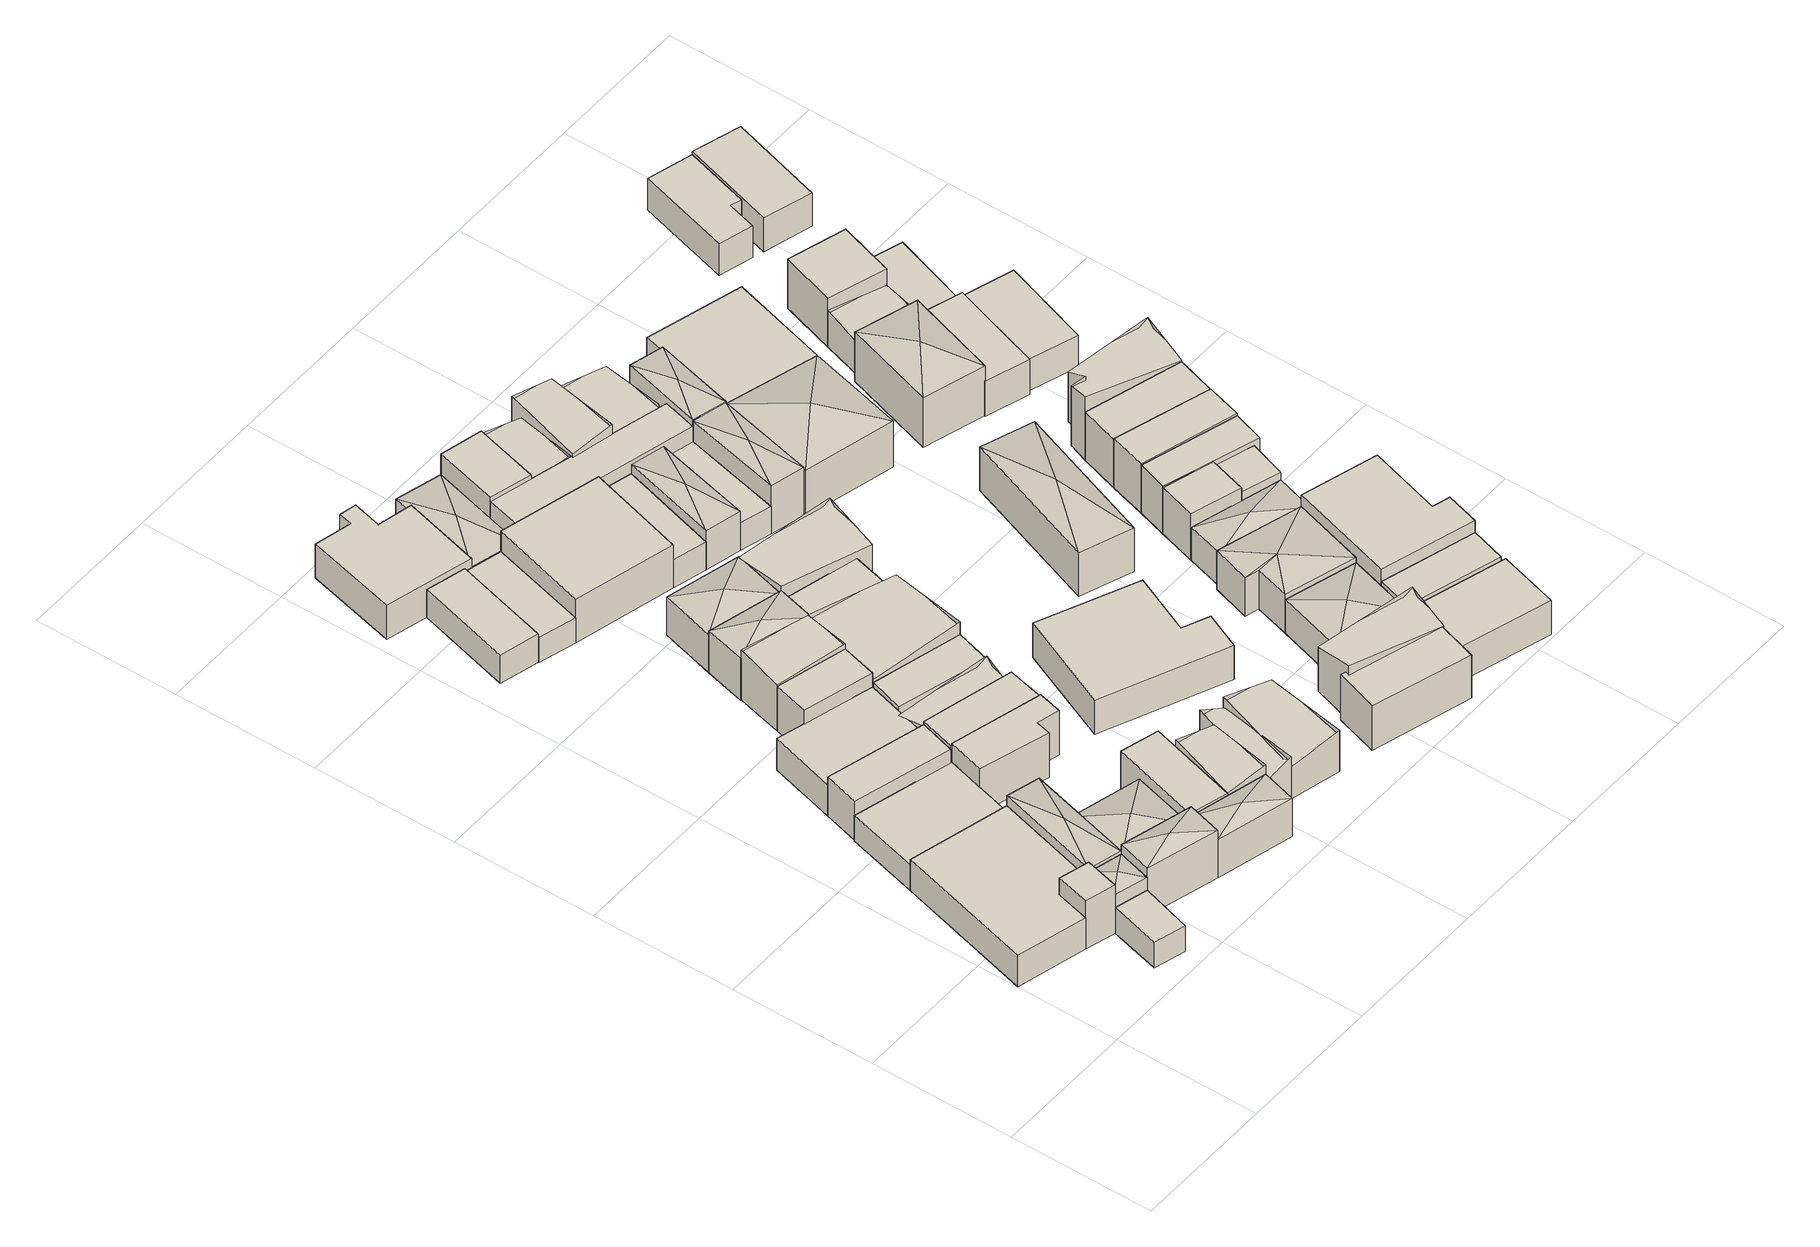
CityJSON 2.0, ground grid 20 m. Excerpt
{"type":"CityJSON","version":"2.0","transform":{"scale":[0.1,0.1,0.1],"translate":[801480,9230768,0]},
"CityObjects":{
"building1":{"type":"Building","attributes":{"Building Type":"Residential","Roof Shape":"flat","Roof Material":"Concrete Aluminum Tile","Roof Material Code":2,"Roof Direction":"northwest","Building Height":4.99,"Roof Slope":10,"Footprint Area":261.52,"Solar PV Capacity Low":32.74,"Solar PV Capacity High":43.01,"Solar Annual Energy Low":47216,"Solar Annual Energy High":62227,"Suitable PV Area":195.49},"geometry":[{"type":"MultiSurface","lod":"2.2","boundaries":[[[0,1,2,3,4,5]],[[5,4,6,7]],[[4,3,8,6]],[[3,2,9,8]],[[2,1,10,9]],[[1,0,11,10]],[[0,5,7,11]],[[7,6,8,9,10,11]]]}]},
"building2":{"type":"Building","attributes":{"Building Type":"Residential","Roof Shape":"flat","Roof Material":"Concrete Aluminum Tile","Roof Material Code":2,"Roof Direction":"northwest","Building Height":7.71,"Roof Slope":9.9,"Footprint Area":20.47,"Solar PV Capacity Low":2.56,"Solar PV Capacity High":3.37,"Solar Annual Energy Low":3696,"Solar Annual Energy High":4870,"Suitable PV Area":15.3},"geometry":[{"type":"MultiSurface","lod":"2.2","boundaries":[[[5,4,12,0]],[[0,12,13,14]],[[12,4,15,13]],[[4,5,16,15]],[[5,0,14,16]],[[14,13,15,16]]]}]},
"building3":{"type":"Building","attributes":{"Building Type":"Residential","Roof Shape":"flat","Roof Material":"Concrete Aluminum Tile","Roof Material Code":2,"Roof Direction":"northwest","Building Height":4.09,"Roof Slope":5.6,"Footprint Area":33.35,"Solar PV Capacity Low":4.18,"Solar PV Capacity High":5.48,"Solar Annual Energy Low":6021,"Solar Annual Energy High":7936,"Suitable PV Area":24.93},"geometry":[{"type":"MultiSurface","lod":"2.2","boundaries":[[[17,18,19,12]],[[12,19,20,21]],[[19,18,22,20]],[[18,17,23,22]],[[17,12,21,23]],[[21,20,22,23]]]}]},
"building4":{"type":"Building","attributes":{"Building Type":"Residential","Roof Shape":"hip","Roof Material":"Concrete Aluminum Tile","Roof Material Code":2,"Roof Direction":"northwest","Building Height":6.09,"Roof Slope":22.1,"Footprint Area":23.04,"Solar PV Capacity Low":2.88,"Solar PV Capacity High":3.79,"Solar Annual Energy Low":4159,"Solar Annual Energy High":5481,"Suitable PV Area":17.22},"geometry":[{"type":"MultiSurface","lod":"2.2","boundaries":[[[0,24,19,25]],[[25,19,26,27]],[[19,24,28,26]],[[24,0,29,28]],[[0,25,27,29]],[[27,26,30]],[[26,28,30]],[[28,29,30]],[[29,27,30]]]}]},
"building5":{"type":"Building","attributes":{"Building Type":"Residential","Roof Shape":"flat","Roof Material":"Concrete Aluminum Tile","Roof Material Code":2,"Roof Direction":"northwest","Building Height":4.06,"Roof Slope":10.9,"Footprint Area":145.17,"Solar PV Capacity Low":18.18,"Solar PV Capacity High":23.87,"Solar Annual Energy Low":26209,"Solar Annual Energy High":34542,"Suitable PV Area":108.51},"geometry":[{"type":"MultiSurface","lod":"2.2","boundaries":[[[31,2,1,32]],[[32,1,33,34]],[[1,2,35,33]],[[2,31,36,35]],[[31,32,34,36]],[[34,33,35,36]]]}]},
"building6":{"type":"Building","attributes":{"Building Type":"Residential","Roof Shape":"hip","Roof Material":"Concrete Aluminum Tile","Roof Material Code":2,"Roof Direction":"northwest","Building Height":6.62,"Roof Slope":29.2,"Footprint Area":71.58,"Solar PV Capacity Low":8.96,"Solar PV Capacity High":11.77,"Solar Annual Energy Low":12923,"Solar Annual Energy High":17032,"Suitable PV Area":53.51},"geometry":[{"type":"MultiSurface","lod":"2.2","boundaries":[[[1,0,25,37]],[[37,25,38,39]],[[25,0,40,38]],[[0,1,41,40]],[[1,37,39,41]],[[39,38,42]],[[38,40,42]],[[40,41,42]],[[41,39,42]]]}]},
"building7":{"type":"Building","attributes":{"Building Type":"Residential","Roof Shape":"hip","Roof Material":"Concrete Aluminum Tile","Roof Material Code":2,"Roof Direction":"northwest","Building Height":7.64,"Roof Slope":24.1,"Footprint Area":50.3,"Solar PV Capacity Low":6.3,"Solar PV Capacity High":8.27,"Solar Annual Energy Low":9081,"Solar Annual Energy High":11967,"Suitable PV Area":37.6},"geometry":[{"type":"MultiSurface","lod":"2.2","boundaries":[[[43,25,19,44]],[[44,19,45,46]],[[19,25,47,45]],[[25,43,48,47]],[[43,44,46,48]],[[46,45,49]],[[45,47,49]],[[47,48,49]],[[48,46,49]]]}]},
"building8":{"type":"Building","attributes":{"Building Type":"Residential","Roof Shape":"flat","Roof Material":"Concrete Aluminum Tile","Roof Material Code":2,"Roof Direction":"northwest","Building Height":6.3,"Roof Slope":13.3,"Footprint Area":71.53,"Solar PV Capacity Low":8.96,"Solar PV Capacity High":11.76,"Solar Annual Energy Low":12915,"Solar Annual Energy High":17021,"Suitable PV Area":53.47},"geometry":[{"type":"MultiSurface","lod":"2.2","boundaries":[[[50,51,52,53]],[[53,52,54,55]],[[52,51,56,54]],[[51,50,57,56]],[[50,53,55,57]],[[55,54,56,57]]]}]},
"building9":{"type":"Building","attributes":{"Building Type":"Residential","Roof Shape":"hip","Roof Material":"Concrete Aluminum Tile","Roof Material Code":2,"Roof Direction":"northwest","Building Height":4.81,"Roof Slope":27.4,"Footprint Area":94.6,"Solar PV Capacity Low":11.85,"Solar PV Capacity High":15.56,"Solar Annual Energy Low":17080,"Solar Annual Energy High":22510,"Suitable PV Area":70.72},"geometry":[{"type":"MultiSurface","lod":"2.2","boundaries":[[[58,59,25,60]],[[60,25,61,62]],[[25,59,63,61]],[[59,58,64,63]],[[58,60,62,64]],[[62,61,65]],[[61,63,65]],[[63,64,65]],[[64,62,65]]]}]},
"building10":{"type":"Building","attributes":{"Building Type":"Residential","Roof Shape":"shed","Roof Material":"Concrete Aluminum Tile","Roof Material Code":2,"Roof Direction":"northwest","Building Height":4.76,"Roof Slope":16.2,"Footprint Area":132.55,"Solar PV Capacity Low":16.6,"Solar PV Capacity High":21.8,"Solar Annual Energy Low":23931,"Solar Annual Energy High":31539,"Suitable PV Area":99.08},"geometry":[{"type":"MultiSurface","lod":"2.2","boundaries":[[[66,53,52,67]],[[67,52,68,69]],[[52,53,70,68]],[[53,66,71,70]],[[66,67,69,71]],[[69,68,70,71]]]}]},
"building11":{"type":"Building","attributes":{"Building Type":"Residential","Roof Shape":"hip","Roof Material":"Concrete Aluminum Tile","Roof Material Code":2,"Roof Direction":"northwest","Building Height":6.13,"Roof Slope":24.8,"Footprint Area":54.76,"Solar PV Capacity Low":6.86,"Solar PV Capacity High":9,"Solar Annual Energy Low":9886,"Solar Annual Energy High":13029,"Suitable PV Area":40.93},"geometry":[{"type":"MultiSurface","lod":"2.2","boundaries":[[[43,44,72,73]],[[73,72,74,75]],[[72,44,76,74]],[[44,43,77,76]],[[43,73,75,77]],[[75,74,78]],[[74,76,78]],[[76,77,78]],[[77,75,78]]]}]},
"building12":{"type":"Building","attributes":{"Building Type":"Residential","Roof Shape":"flat","Roof Material":"Concrete Aluminum Tile","Roof Material Code":2,"Roof Direction":"northwest","Building Height":4.46,"Roof Slope":10.4,"Footprint Area":76.81,"Solar PV Capacity Low":9.62,"Solar PV Capacity High":12.63,"Solar Annual Energy Low":13868,"Solar Annual Energy High":18277,"Suitable PV Area":57.42},"geometry":[{"type":"MultiSurface","lod":"2.2","boundaries":[[[79,80,81,82]],[[82,81,83,84]],[[81,80,85,83]],[[80,79,86,85]],[[79,82,84,86]],[[84,83,85,86]]]}]},
"building13":{"type":"Building","attributes":{"Building Type":"Residential","Roof Shape":"flat","Roof Material":"Concrete Aluminum Tile","Roof Material Code":2,"Roof Direction":"northwest","Building Height":7.05,"Roof Slope":14.7,"Footprint Area":63.81,"Solar PV Capacity Low":7.99,"Solar PV Capacity High":10.49,"Solar Annual Energy Low":11521,"Solar Annual Energy High":15183,"Suitable PV Area":47.7},"geometry":[{"type":"MultiSurface","lod":"2.2","boundaries":[[[32,87,88,89,90,91]],[[91,90,92,93]],[[90,89,94,92]],[[89,88,95,94]],[[88,87,96,95]],[[87,32,97,96]],[[32,91,93,97]],[[93,92,94,95,96,97]]]}]},
"building14":{"type":"Building","attributes":{"Building Type":"Residential","Roof Shape":"flat","Roof Material":"Concrete Aluminum Tile","Roof Material Code":2,"Roof Direction":"northwest","Building Height":7.23,"Roof Slope":6.6,"Footprint Area":50.31,"Solar PV Capacity Low":6.3,"Solar PV Capacity High":8.27,"Solar Annual Energy Low":9082,"Solar Annual Energy High":11970,"Suitable PV Area":37.6},"geometry":[{"type":"MultiSurface","lod":"2.2","boundaries":[[[98,99,67,100]],[[100,67,101,102]],[[67,99,103,101]],[[99,98,104,103]],[[98,100,102,104]],[[102,101,103,104]]]}]},
"building15":{"type":"Building","attributes":{"Building Type":"Residential","Roof Shape":"shed","Roof Material":"Concrete Aluminum Tile","Roof Material Code":2,"Roof Direction":"northwest","Building Height":6.42,"Roof Slope":11.8,"Footprint Area":69.36,"Solar PV Capacity Low":8.68,"Solar PV Capacity High":11.41,"Solar Annual Energy Low":12522,"Solar Annual Energy High":16503,"Suitable PV Area":51.85},"geometry":[{"type":"MultiSurface","lod":"2.2","boundaries":[[[105,60,106,107]],[[107,106,108,109]],[[106,60,110,108]],[[60,105,111,110]],[[105,107,109,111]],[[109,108,110,111]]]}]},
"building16":{"type":"Building","attributes":{"Building Type":"Residential","Roof Shape":"flat","Roof Material":"Concrete Aluminum Tile","Roof Material Code":2,"Roof Direction":"northwest","Building Height":6.82,"Roof Slope":5.5,"Footprint Area":67.17,"Solar PV Capacity Low":8.41,"Solar PV Capacity High":11.05,"Solar Annual Energy Low":12127,"Solar Annual Energy High":15982,"Suitable PV Area":50.21},"geometry":[{"type":"MultiSurface","lod":"2.2","boundaries":[[[52,51,91,112]],[[112,91,113,114]],[[91,51,115,113]],[[51,52,116,115]],[[52,112,114,116]],[[114,113,115,116]]]}]},
"building17":{"type":"Building","attributes":{"Building Type":"Residential","Roof Shape":"gable","Roof Material":"Concrete Aluminum Tile","Roof Material Code":2,"Roof Direction":"northwest","Building Height":7.36,"Roof Slope":28.2,"Footprint Area":65.92,"Solar PV Capacity Low":8.25,"Solar PV Capacity High":10.84,"Solar Annual Energy Low":11901,"Solar Annual Energy High":15685,"Suitable PV Area":49.27},"geometry":[{"type":"MultiSurface","lod":"2.2","boundaries":[[[117,98,100,118]],[[118,100,119,120]],[[100,98,121,119]],[[98,117,122,121]],[[117,118,120,122]],[[120,119,121,122]]]}]},
"building18":{"type":"Building","attributes":{"Building Type":"Residential","Roof Shape":"flat","Roof Material":"Concrete Aluminum Tile","Roof Material Code":2,"Roof Direction":"northwest","Building Height":4.04,"Roof Slope":10.3,"Footprint Area":73.5,"Solar PV Capacity Low":9.2,"Solar PV Capacity High":12.09,"Solar Annual Energy Low":13270,"Solar Annual Energy High":17489,"Suitable PV Area":54.94},"geometry":[{"type":"MultiSurface","lod":"2.2","boundaries":[[[123,124,125,81]],[[81,125,126,127]],[[125,124,128,126]],[[124,123,129,128]],[[123,81,127,129]],[[127,126,128,129]]]}]},
"building19":{"type":"Building","attributes":{"Building Type":"Residential","Roof Shape":"flat","Roof Material":"Concrete Aluminum Tile","Roof Material Code":2,"Roof Direction":"northwest","Building Height":5.4,"Roof Slope":5.6,"Footprint Area":158.98,"Solar PV Capacity Low":19.91,"Solar PV Capacity High":26.14,"Solar Annual Energy Low":28703,"Solar Annual Energy High":37828,"Suitable PV Area":118.84},"geometry":[{"type":"MultiSurface","lod":"2.2","boundaries":[[[130,131,132,133,134,135,136,137]],[[137,136,138,139]],[[136,135,140,138]],[[135,134,141,140]],[[134,133,142,141]],[[133,132,143,142]],[[132,131,144,143]],[[131,130,145,144]],[[130,137,139,145]],[[139,138,140,141,142,143,144,145]]]}]},
"building20":{"type":"Building","attributes":{"Building Type":"Residential","Roof Shape":"gable","Roof Material":"Concrete Aluminum Tile","Roof Material Code":2,"Roof Direction":"northwest","Building Height":6.49,"Roof Slope":26,"Footprint Area":54.27,"Solar PV Capacity Low":6.79,"Solar PV Capacity High":8.92,"Solar Annual Energy Low":9798,"Solar Annual Energy High":12913,"Suitable PV Area":40.57},"geometry":[{"type":"MultiSurface","lod":"2.2","boundaries":[[[146,147,106,73]],[[73,106,148,149]],[[106,147,150,148]],[[147,146,151,150]],[[146,73,149,151]],[[149,148,150,151]]]}]},
"building21":{"type":"Building","attributes":{"Building Type":"Residential","Roof Shape":"gable","Roof Material":"Concrete Aluminum Tile","Roof Material Code":2,"Roof Direction":"northwest","Building Height":4.06,"Roof Slope":33.5,"Footprint Area":58.99,"Solar PV Capacity Low":7.39,"Solar PV Capacity High":9.7,"Solar Annual Energy Low":10650,"Solar Annual Energy High":14036,"Suitable PV Area":44.09},"geometry":[{"type":"MultiSurface","lod":"2.2","boundaries":[[[152,52,112,153]],[[153,112,154,155]],[[112,52,156,154]],[[52,152,157,156]],[[152,153,155,157]],[[155,154,156,157]]]}]},
"building22":{"type":"Building","attributes":{"Building Type":"Residential","Roof Shape":"hip","Roof Material":"Concrete Aluminum Tile","Roof Material Code":2,"Roof Direction":"northwest","Building Height":6.65,"Roof Slope":26,"Footprint Area":60.75,"Solar PV Capacity Low":7.61,"Solar PV Capacity High":9.99,"Solar Annual Energy Low":10967,"Solar Annual Energy High":14454,"Suitable PV Area":45.41},"geometry":[{"type":"MultiSurface","lod":"2.2","boundaries":[[[158,159,160,161]],[[161,160,162,163]],[[160,159,164,162]],[[159,158,165,164]],[[158,161,163,165]],[[163,162,166]],[[162,164,166]],[[164,165,166]],[[165,163,166]]]}]},
"building23":{"type":"Building","attributes":{"Building Type":"Residential","Roof Shape":"shed","Roof Material":"Concrete Aluminum Tile","Roof Material Code":2,"Roof Direction":"northwest","Building Height":5.38,"Roof Slope":16.9,"Footprint Area":63.32,"Solar PV Capacity Low":7.93,"Solar PV Capacity High":10.41,"Solar Annual Energy Low":11431,"Solar Annual Energy High":15066,"Suitable PV Area":47.33},"geometry":[{"type":"MultiSurface","lod":"2.2","boundaries":[[[152,153,167,168]],[[168,167,169,170]],[[167,153,171,169]],[[153,152,172,171]],[[152,168,170,172]],[[170,169,171,172]]]}]},
"building24":{"type":"Building","attributes":{"Building Type":"Residential","Roof Shape":"gable","Roof Material":"Concrete Aluminum Tile","Roof Material Code":2,"Roof Direction":"northwest","Building Height":4.75,"Roof Slope":33.4,"Footprint Area":45.97,"Solar PV Capacity Low":5.76,"Solar PV Capacity High":7.56,"Solar Annual Energy Low":8299,"Solar Annual Energy High":10938,"Suitable PV Area":34.36},"geometry":[{"type":"MultiSurface","lod":"2.2","boundaries":[[[173,174,73,175]],[[175,73,176,177]],[[73,174,178,176]],[[174,173,179,178]],[[173,175,177,179]],[[177,176,178,179]]]}]},
"building25":{"type":"Building","attributes":{"Building Type":"Residential","Roof Shape":"hip","Roof Material":"Concrete Aluminum Tile","Roof Material Code":2,"Roof Direction":"northwest","Building Height":6.11,"Roof Slope":25.3,"Footprint Area":83.85,"Solar PV Capacity Low":10.5,"Solar PV Capacity High":13.79,"Solar Annual Energy Low":15138,"Solar Annual Energy High":19951,"Suitable PV Area":62.68},"geometry":[{"type":"MultiSurface","lod":"2.2","boundaries":[[[180,158,161,181]],[[181,161,182,183]],[[161,158,184,182]],[[158,180,185,184]],[[180,181,183,185]],[[183,182,186]],[[182,184,186]],[[184,185,186]],[[185,183,186]]]}]},
"building26":{"type":"Building","attributes":{"Building Type":"Residential","Roof Shape":"gable","Roof Material":"Concrete Aluminum Tile","Roof Material Code":2,"Roof Direction":"northwest","Building Height":6.1,"Roof Slope":29,"Footprint Area":149.95,"Solar PV Capacity Low":18.78,"Solar PV Capacity High":24.66,"Solar Annual Energy Low":27073,"Solar Annual Energy High":35680,"Suitable PV Area":112.09},"geometry":[{"type":"MultiSurface","lod":"2.2","boundaries":[[[118,168,167,187]],[[187,167,188,189]],[[167,168,190,188]],[[168,118,191,190]],[[118,187,189,191]],[[189,188,190,191]]]}]},
"building27":{"type":"Building","attributes":{"Building Type":"Residential","Roof Shape":"shed","Roof Material":"Concrete Aluminum Tile","Roof Material Code":2,"Roof Direction":"northwest","Building Height":6.94,"Roof Slope":12.8,"Footprint Area":198.42,"Solar PV Capacity Low":24.84,"Solar PV Capacity High":32.63,"Solar Annual Energy Low":35823,"Solar Annual Energy High":47212,"Suitable PV Area":148.32},"geometry":[{"type":"MultiSurface","lod":"2.2","boundaries":[[[124,192,193,125]],[[125,193,194,195]],[[193,192,196,194]],[[192,124,197,196]],[[124,125,195,197]],[[195,194,196,197]]]}]},
"building28":{"type":"Building","attributes":{"Building Type":"Residential","Roof Shape":"hip","Roof Material":"Concrete Aluminum Tile","Roof Material Code":2,"Roof Direction":"northwest","Building Height":4.12,"Roof Slope":22.7,"Footprint Area":91.83,"Solar PV Capacity Low":11.5,"Solar PV Capacity High":15.1,"Solar Annual Energy Low":16579,"Solar Annual Energy High":21849,"Suitable PV Area":68.64},"geometry":[{"type":"MultiSurface","lod":"2.2","boundaries":[[[198,136,199,200]],[[200,199,201,202]],[[199,136,203,201]],[[136,198,204,203]],[[198,200,202,204]],[[202,201,205]],[[201,203,205]],[[203,204,205]],[[204,202,205]]]}]},
"building29":{"type":"Building","attributes":{"Building Type":"Residential","Roof Shape":"gable","Roof Material":"Concrete Aluminum Tile","Roof Material Code":2,"Roof Direction":"northwest","Building Height":5.11,"Roof Slope":27,"Footprint Area":88.86,"Solar PV Capacity Low":11.13,"Solar PV Capacity High":14.61,"Solar Annual Energy Low":16043,"Solar Annual Energy High":21143,"Suitable PV Area":66.42},"geometry":[{"type":"MultiSurface","lod":"2.2","boundaries":[[[206,175,207,208]],[[208,207,209,210]],[[207,175,211,209]],[[175,206,212,211]],[[206,208,210,212]],[[210,209,211,212]]]}]},
"building30":{"type":"Building","attributes":{"Building Type":"Residential","Roof Shape":"flat","Roof Material":"Concrete Aluminum Tile","Roof Material Code":2,"Roof Direction":"northwest","Building Height":5.07,"Roof Slope":12.3,"Footprint Area":63.69,"Solar PV Capacity Low":7.97,"Solar PV Capacity High":10.47,"Solar Annual Energy Low":11498,"Solar Annual Energy High":15154,"Suitable PV Area":47.61},"geometry":[{"type":"MultiSurface","lod":"2.2","boundaries":[[[161,213,214,215]],[[215,214,216,217]],[[214,213,218,216]],[[213,161,219,218]],[[161,215,217,219]],[[217,216,218,219]]]}]},
"building31":{"type":"Building","attributes":{"Building Type":"Residential","Roof Shape":"flat","Roof Material":"Concrete Aluminum Tile","Roof Material Code":2,"Roof Direction":"northwest","Building Height":7.41,"Roof Slope":7.5,"Footprint Area":54.32,"Solar PV Capacity Low":6.8,"Solar PV Capacity High":8.93,"Solar Annual Energy Low":9808,"Solar Annual Energy High":12926,"Suitable PV Area":40.61},"geometry":[{"type":"MultiSurface","lod":"2.2","boundaries":[[[220,221,222,200]],[[200,222,223,224]],[[222,221,225,223]],[[221,220,226,225]],[[220,200,224,226]],[[224,223,225,226]]]}]},
"building32":{"type":"Building","attributes":{"Building Type":"Residential","Roof Shape":"flat","Roof Material":"Concrete Aluminum Tile","Roof Material Code":2,"Roof Direction":"northwest","Building Height":5.53,"Roof Slope":8.3,"Footprint Area":229.04,"Solar PV Capacity Low":28.68,"Solar PV Capacity High":37.67,"Solar Annual Energy Low":41352,"Solar Annual Energy High":54498,"Suitable PV Area":171.21},"geometry":[{"type":"MultiSurface","lod":"2.2","boundaries":[[[227,228,229,230,231,232]],[[232,231,233,234]],[[231,230,235,233]],[[230,229,236,235]],[[229,228,237,236]],[[228,227,238,237]],[[227,232,234,238]],[[234,233,235,236,237,238]]]}]},
"building33":{"type":"Building","attributes":{"Building Type":"Residential","Roof Shape":"gable","Roof Material":"Metal Sheet","Roof Material Code":5,"Roof Direction":"northwest","Building Height":5.86,"Roof Slope":25.8,"Footprint Area":105.01,"Solar PV Capacity Low":13.15,"Solar PV Capacity High":17.27,"Solar Annual Energy Low":18960,"Solar Annual Energy High":24987,"Suitable PV Area":78.5},"geometry":[{"type":"MultiSurface","lod":"2.2","boundaries":[[[181,161,239,240]],[[240,239,241,242]],[[239,161,243,241]],[[161,181,244,243]],[[181,240,242,244]],[[242,241,243,244]]]}]},
"building34":{"type":"Building","attributes":{"Building Type":"Residential","Roof Shape":"shed","Roof Material":"Concrete Aluminum Tile","Roof Material Code":2,"Roof Direction":"northwest","Building Height":4.52,"Roof Slope":19.5,"Footprint Area":65.37,"Solar PV Capacity Low":8.18,"Solar PV Capacity High":10.75,"Solar Annual Energy Low":11801,"Solar Annual Energy High":15553,"Suitable PV Area":48.86},"geometry":[{"type":"MultiSurface","lod":"2.2","boundaries":[[[192,245,246,193]],[[193,246,247,248]],[[246,245,249,247]],[[245,192,250,249]],[[192,193,248,250]],[[248,247,249,250]]]}]},
"building35":{"type":"Building","attributes":{"Building Type":"Residential","Roof Shape":"flat","Roof Material":"Concrete Aluminum Tile","Roof Material Code":2,"Roof Direction":"northwest","Building Height":6.84,"Roof Slope":7.1,"Footprint Area":126.59,"Solar PV Capacity Low":15.85,"Solar PV Capacity High":20.82,"Solar Annual Energy Low":22855,"Solar Annual Energy High":30121,"Suitable PV Area":94.63},"geometry":[{"type":"MultiSurface","lod":"2.2","boundaries":[[[199,251,252,220]],[[220,252,253,254]],[[252,251,255,253]],[[251,199,256,255]],[[199,220,254,256]],[[254,253,255,256]]]}]},
"building36":{"type":"Building","attributes":{"Building Type":"Residential","Roof Shape":"gable","Roof Material":"Concrete Aluminum Tile","Roof Material Code":2,"Roof Direction":"northwest","Building Height":5.99,"Roof Slope":25,"Footprint Area":53.5,"Solar PV Capacity Low":6.7,"Solar PV Capacity High":8.8,"Solar Annual Energy Low":9659,"Solar Annual Energy High":12730,"Suitable PV Area":39.99},"geometry":[{"type":"MultiSurface","lod":"2.2","boundaries":[[[221,257,258,222]],[[222,258,259,260]],[[258,257,261,259]],[[257,221,262,261]],[[221,222,260,262]],[[260,259,261,262]]]}]},
"building37":{"type":"Building","attributes":{"Building Type":"Residential","Roof Shape":"hip","Roof Material":"Concrete Aluminum Tile","Roof Material Code":2,"Roof Direction":"northwest","Building Height":6.34,"Roof Slope":21.5,"Footprint Area":67.19,"Solar PV Capacity Low":8.41,"Solar PV Capacity High":11.05,"Solar Annual Energy Low":12131,"Solar Annual Energy High":15988,"Suitable PV Area":50.23},"geometry":[{"type":"MultiSurface","lod":"2.2","boundaries":[[[263,246,245,264]],[[264,245,265,266]],[[245,246,267,265]],[[246,263,268,267]],[[263,264,266,268]],[[266,265,269]],[[265,267,269]],[[267,268,269]],[[268,266,269]]]}]},
"building38":{"type":"Building","attributes":{"Building Type":"Residential","Roof Shape":"shed","Roof Material":"Concrete Aluminum Tile","Roof Material Code":2,"Roof Direction":"northwest","Building Height":6.93,"Roof Slope":18.2,"Footprint Area":87.38,"Solar PV Capacity Low":10.94,"Solar PV Capacity High":14.37,"Solar Annual Energy Low":15775,"Solar Annual Energy High":20790,"Suitable PV Area":65.31},"geometry":[{"type":"MultiSurface","lod":"2.2","boundaries":[[[270,271,272,273]],[[273,272,274,275]],[[272,271,276,274]],[[271,270,277,276]],[[270,273,275,277]],[[275,274,276,277]]]}]},
"building39":{"type":"Building","attributes":{"Building Type":"Residential","Roof Shape":"flat","Roof Material":"Concrete Aluminum Tile","Roof Material Code":2,"Roof Direction":"northwest","Building Height":4.4,"Roof Slope":5.4,"Footprint Area":61.66,"Solar PV Capacity Low":7.72,"Solar PV Capacity High":10.14,"Solar Annual Energy Low":11132,"Solar Annual Energy High":14671,"Suitable PV Area":46.09},"geometry":[{"type":"MultiSurface","lod":"2.2","boundaries":[[[263,264,278,251]],[[251,278,279,280]],[[278,264,281,279]],[[264,263,282,281]],[[263,251,280,282]],[[280,279,281,282]]]}]},
"building40":{"type":"Building","attributes":{"Building Type":"Residential","Roof Shape":"gable","Roof Material":"Concrete Aluminum Tile","Roof Material Code":2,"Roof Direction":"northwest","Building Height":7.12,"Roof Slope":25.9,"Footprint Area":80.04,"Solar PV Capacity Low":10.02,"Solar PV Capacity High":13.16,"Solar Annual Energy Low":14452,"Solar Annual Energy High":19046,"Suitable PV Area":59.83},"geometry":[{"type":"MultiSurface","lod":"2.2","boundaries":[[[283,284,285,286]],[[286,285,287,288]],[[285,284,289,287]],[[284,283,290,289]],[[283,286,288,290]],[[288,287,289,290]]]}]},
"building41":{"type":"Building","attributes":{"Building Type":"Residential","Roof Shape":"gable","Roof Material":"Concrete Aluminum Tile","Roof Material Code":2,"Roof Direction":"northwest","Building Height":7.35,"Roof Slope":25,"Footprint Area":65.14,"Solar PV Capacity Low":8.16,"Solar PV Capacity High":10.71,"Solar Annual Energy Low":11761,"Solar Annual Energy High":15501,"Suitable PV Area":48.7},"geometry":[{"type":"MultiSurface","lod":"2.2","boundaries":[[[291,292,293,294]],[[294,293,295,296]],[[293,292,297,295]],[[292,291,298,297]],[[291,294,296,298]],[[296,295,297,298]]]}]},
"building42":{"type":"Building","attributes":{"Building Type":"Residential","Roof Shape":"hip","Roof Material":"Concrete Aluminum Tile","Roof Material Code":2,"Roof Direction":"northwest","Building Height":7.68,"Roof Slope":20.9,"Footprint Area":67.34,"Solar PV Capacity Low":8.43,"Solar PV Capacity High":11.07,"Solar Annual Energy Low":12158,"Solar Annual Energy High":16023,"Suitable PV Area":50.34},"geometry":[{"type":"MultiSurface","lod":"2.2","boundaries":[[[278,299,300,251]],[[251,300,301,302]],[[300,299,303,301]],[[299,278,304,303]],[[278,251,302,304]],[[302,301,305]],[[301,303,305]],[[303,304,305]],[[304,302,305]]]}]},
"building43":{"type":"Building","attributes":{"Building Type":"Residential","Roof Shape":"hip","Roof Material":"Concrete Aluminum Tile","Roof Material Code":2,"Roof Direction":"northwest","Building Height":5.41,"Roof Slope":20.3,"Footprint Area":101.43,"Solar PV Capacity Low":12.7,"Solar PV Capacity High":16.68,"Solar Annual Energy Low":18313,"Solar Annual Energy High":24135,"Suitable PV Area":75.82},"geometry":[{"type":"MultiSurface","lod":"2.2","boundaries":[[[306,307,308,309]],[[309,308,310,311]],[[308,307,312,310]],[[307,306,313,312]],[[306,309,311,313]],[[311,310,314]],[[310,312,314]],[[312,313,314]],[[313,311,314]]]}]},
"building44":{"type":"Building","attributes":{"Building Type":"Residential","Roof Shape":"gable","Roof Material":"Concrete Aluminum Tile","Roof Material Code":2,"Roof Direction":"northwest","Building Height":4.37,"Roof Slope":31.4,"Footprint Area":87.87,"Solar PV Capacity Low":11,"Solar PV Capacity High":14.45,"Solar Annual Energy Low":15864,"Solar Annual Energy High":20907,"Suitable PV Area":65.68},"geometry":[{"type":"MultiSurface","lod":"2.2","boundaries":[[[293,252,315,294]],[[294,315,316,317]],[[315,252,318,316]],[[252,293,319,318]],[[293,294,317,319]],[[317,316,318,319]]]}]},
"building45":{"type":"Building","attributes":{"Building Type":"Residential","Roof Shape":"hip","Roof Material":"Metal Sheet","Roof Material Code":5,"Roof Direction":"northwest","Building Height":7.83,"Roof Slope":27.9,"Footprint Area":55.78,"Solar PV Capacity Low":6.98,"Solar PV Capacity High":9.17,"Solar Annual Energy Low":10071,"Solar Annual Energy High":13273,"Suitable PV Area":41.7},"geometry":[{"type":"MultiSurface","lod":"2.2","boundaries":[[[251,320,321,322]],[[322,321,323,324]],[[321,320,325,323]],[[320,251,326,325]],[[251,322,324,326]],[[324,323,327]],[[323,325,327]],[[325,326,327]],[[326,324,327]]]}]},
"building46":{"type":"Building","attributes":{"Building Type":"Residential","Roof Shape":"hip","Roof Material":"Concrete Aluminum Tile","Roof Material Code":2,"Roof Direction":"northwest","Building Height":7.04,"Roof Slope":23.4,"Footprint Area":155.16,"Solar PV Capacity Low":19.43,"Solar PV Capacity High":25.52,"Solar Annual Energy Low":28014,"Solar Annual Energy High":36920,"Suitable PV Area":115.99},"geometry":[{"type":"MultiSurface","lod":"2.2","boundaries":[[[328,329,330,331]],[[331,330,332,333]],[[330,329,334,332]],[[329,328,335,334]],[[328,331,333,335]],[[333,332,336]],[[332,334,336]],[[334,335,336]],[[335,333,336]]]}]},
"building47":{"type":"Building","attributes":{"Building Type":"Residential","Roof Shape":"hip","Roof Material":"Concrete Aluminum Tile","Roof Material Code":2,"Roof Direction":"northwest","Building Height":6.16,"Roof Slope":20.5,"Footprint Area":117.64,"Solar PV Capacity Low":14.73,"Solar PV Capacity High":19.35,"Solar Annual Energy Low":21239,"Solar Annual Energy High":27992,"Suitable PV Area":87.94},"geometry":[{"type":"MultiSurface","lod":"2.2","boundaries":[[[337,338,339,306,309,340]],[[340,309,341,342]],[[309,306,343,341]],[[306,339,344,343]],[[339,338,345,344]],[[338,337,346,345]],[[337,340,342,346]],[[342,341,347]],[[341,343,347]],[[343,344,347]],[[344,345,347]],[[345,346,347]],[[346,342,347]]]}]},
"building48":{"type":"Building","attributes":{"Building Type":"Residential","Roof Shape":"flat","Roof Material":"Concrete Aluminum Tile","Roof Material Code":2,"Roof Direction":"northwest","Building Height":5.54,"Roof Slope":5.7,"Footprint Area":115.32,"Solar PV Capacity Low":14.44,"Solar PV Capacity High":18.97,"Solar Annual Energy Low":20821,"Solar Annual Energy High":27440,"Suitable PV Area":86.2},"geometry":[{"type":"MultiSurface","lod":"2.2","boundaries":[[[285,348,349,350]],[[350,349,351,352]],[[349,348,353,351]],[[348,285,354,353]],[[285,350,352,354]],[[352,351,353,354]]]}]},
"building49":{"type":"Building","attributes":{"Building Type":"Residential","Roof Shape":"hip","Roof Material":"Concrete Aluminum Tile","Roof Material Code":2,"Roof Direction":"northwest","Building Height":7.42,"Roof Slope":28.1,"Footprint Area":183.01,"Solar PV Capacity Low":22.91,"Solar PV Capacity High":30.1,"Solar Annual Energy Low":33041,"Solar Annual Energy High":43546,"Suitable PV Area":136.8},"geometry":[{"type":"MultiSurface","lod":"2.2","boundaries":[[[300,355,356,357]],[[357,356,358,359]],[[356,355,360,358]],[[355,300,361,360]],[[300,357,359,361]],[[359,358,362]],[[358,360,362]],[[360,361,362]],[[361,359,362]]]}]},
"building50":{"type":"Building","attributes":{"Building Type":"Residential","Roof Shape":"flat","Roof Material":"Concrete Aluminum Tile","Roof Material Code":2,"Roof Direction":"northwest","Building Height":6.14,"Roof Slope":7.3,"Footprint Area":67.34,"Solar PV Capacity Low":8.43,"Solar PV Capacity High":11.07,"Solar Annual Energy Low":12158,"Solar Annual Energy High":16024,"Suitable PV Area":50.34},"geometry":[{"type":"MultiSurface","lod":"2.2","boundaries":[[[363,364,365,366]],[[366,365,367,368]],[[365,364,369,367]],[[364,363,370,369]],[[363,366,368,370]],[[368,367,369,370]]]}]},
"building51":{"type":"Building","attributes":{"Building Type":"Residential","Roof Shape":"hip","Roof Material":"Concrete Aluminum Tile","Roof Material Code":2,"Roof Direction":"northwest","Building Height":5.29,"Roof Slope":29.5,"Footprint Area":71.16,"Solar PV Capacity Low":8.91,"Solar PV Capacity High":11.7,"Solar Annual Energy Low":12847,"Solar Annual Energy High":16931,"Suitable PV Area":53.19},"geometry":[{"type":"MultiSurface","lod":"2.2","boundaries":[[[371,372,373,374]],[[374,373,375,376]],[[373,372,377,375]],[[372,371,378,377]],[[371,374,376,378]],[[376,375,379]],[[375,377,379]],[[377,378,379]],[[378,376,379]]]}]},
"building52":{"type":"Building","attributes":{"Building Type":"Residential","Roof Shape":"flat","Roof Material":"Concrete Aluminum Tile","Roof Material Code":2,"Roof Direction":"northwest","Building Height":7.37,"Roof Slope":8.7,"Footprint Area":38.84,"Solar PV Capacity Low":4.86,"Solar PV Capacity High":6.39,"Solar Annual Energy Low":7012,"Solar Annual Energy High":9241,"Suitable PV Area":29.03},"geometry":[{"type":"MultiSurface","lod":"2.2","boundaries":[[[380,381,382,383]],[[383,382,384,385]],[[382,381,386,384]],[[381,380,387,386]],[[380,383,385,387]],[[385,384,386,387]]]}]},
"building53":{"type":"Building","attributes":{"Building Type":"Residential","Roof Shape":"flat","Roof Material":"Concrete Aluminum Tile","Roof Material Code":2,"Roof Direction":"northwest","Building Height":7.99,"Roof Slope":6.1,"Footprint Area":178.34,"Solar PV Capacity Low":22.33,"Solar PV Capacity High":29.33,"Solar Annual Energy Low":32198,"Solar Annual Energy High":42435,"Suitable PV Area":133.31},"geometry":[{"type":"MultiSurface","lod":"2.2","boundaries":[[[388,389,340,366,365,390]],[[390,365,391,392]],[[365,366,393,391]],[[366,340,394,393]],[[340,389,395,394]],[[389,388,396,395]],[[388,390,392,396]],[[392,391,393,394,395,396]]]}]},
"building54":{"type":"Building","attributes":{"Building Type":"Residential","Roof Shape":"flat","Roof Material":"Concrete Aluminum Tile","Roof Material Code":2,"Roof Direction":"northwest","Building Height":7.44,"Roof Slope":14.5,"Footprint Area":189.13,"Solar PV Capacity Low":23.68,"Solar PV Capacity High":31.1,"Solar Annual Energy Low":34146,"Solar Annual Energy High":45001,"Suitable PV Area":141.37},"geometry":[{"type":"MultiSurface","lod":"2.2","boundaries":[[[397,300,357,398]],[[398,357,359,399]],[[357,300,361,359]],[[300,397,400,361]],[[397,398,399,400]],[[399,359,361,400]]]}]},
"building55":{"type":"Building","attributes":{"Building Type":"Residential","Roof Shape":"shed","Roof Material":"Concrete Aluminum Tile","Roof Material Code":2,"Roof Direction":"northwest","Building Height":7.45,"Roof Slope":18,"Footprint Area":58.07,"Solar PV Capacity Low":7.27,"Solar PV Capacity High":9.55,"Solar Annual Energy Low":10484,"Solar Annual Energy High":13817,"Suitable PV Area":43.41},"geometry":[{"type":"MultiSurface","lod":"2.2","boundaries":[[[401,380,402,403]],[[403,402,404,405]],[[402,380,406,404]],[[380,401,407,406]],[[401,403,405,407]],[[405,404,406,407]]]}]},
"building56":{"type":"Building","attributes":{"Building Type":"Residential","Roof Shape":"shed","Roof Material":"Concrete Aluminum Tile","Roof Material Code":2,"Roof Direction":"northwest","Building Height":6.51,"Roof Slope":18.4,"Footprint Area":30.16,"Solar PV Capacity Low":3.78,"Solar PV Capacity High":4.96,"Solar Annual Energy Low":5446,"Solar Annual Energy High":7177,"Suitable PV Area":22.55},"geometry":[{"type":"MultiSurface","lod":"2.2","boundaries":[[[408,374,409,383]],[[383,409,410,411]],[[409,374,412,410]],[[374,408,413,412]],[[408,383,411,413]],[[411,410,412,413]]]}]},
"building57":{"type":"Building","attributes":{"Building Type":"Residential","Roof Shape":"flat","Roof Material":"Concrete Aluminum Tile","Roof Material Code":2,"Roof Direction":"northwest","Building Height":7.91,"Roof Slope":13.9,"Footprint Area":71.2,"Solar PV Capacity Low":8.91,"Solar PV Capacity High":11.71,"Solar Annual Energy Low":12855,"Solar Annual Energy High":16942,"Suitable PV Area":53.22},"geometry":[{"type":"MultiSurface","lod":"2.2","boundaries":[[[414,401,403,415]],[[415,403,416,417]],[[403,401,418,416]],[[401,414,419,418]],[[414,415,417,419]],[[417,416,418,419]]]}]},
"building58":{"type":"Building","attributes":{"Building Type":"Residential","Roof Shape":"hip","Roof Material":"Concrete Aluminum Tile","Roof Material Code":2,"Roof Direction":"northwest","Building Height":7.92,"Roof Slope":25.4,"Footprint Area":118.57,"Solar PV Capacity Low":14.85,"Solar PV Capacity High":19.5,"Solar Annual Energy Low":21407,"Solar Annual Energy High":28212,"Suitable PV Area":88.63},"geometry":[{"type":"MultiSurface","lod":"2.2","boundaries":[[[420,421,422,423]],[[423,422,424,425]],[[422,421,426,424]],[[421,420,427,426]],[[420,423,425,427]],[[425,424,428]],[[424,426,428]],[[426,427,428]],[[427,425,428]]]}]},
"building59":{"type":"Building","attributes":{"Building Type":"Residential","Roof Shape":"flat","Roof Material":"Concrete Aluminum Tile","Roof Material Code":2,"Roof Direction":"northwest","Building Height":7.85,"Roof Slope":13.5,"Footprint Area":77.25,"Solar PV Capacity Low":9.67,"Solar PV Capacity High":12.7,"Solar Annual Energy Low":13946,"Solar Annual Energy High":18380,"Suitable PV Area":57.74},"geometry":[{"type":"MultiSurface","lod":"2.2","boundaries":[[[429,414,415,430]],[[430,415,431,432]],[[415,414,433,431]],[[414,429,434,433]],[[429,430,432,434]],[[432,431,433,434]]]}]},
"building60":{"type":"Building","attributes":{"Building Type":"Residential","Roof Shape":"gable","Roof Material":"Concrete Aluminum Tile","Roof Material Code":2,"Roof Direction":"northwest","Building Height":7.97,"Roof Slope":32.7,"Footprint Area":79.89,"Solar PV Capacity Low":10,"Solar PV Capacity High":13.14,"Solar Annual Energy Low":14423,"Solar Annual Energy High":19008,"Suitable PV Area":59.71},"geometry":[{"type":"MultiSurface","lod":"2.2","boundaries":[[[435,436,437,429,430,438]],[[438,430,439,440]],[[430,429,441,439]],[[429,437,442,441]],[[437,436,443,442]],[[436,435,444,443]],[[435,438,440,444]],[[440,439,441,442,443,444]]]}]},
"building61":{"type":"Building","attributes":{"Building Type":"Residential","Roof Shape":"gable","Roof Material":"Concrete Aluminum Tile","Roof Material Code":2,"Roof Direction":"northwest","Building Height":5.12,"Roof Slope":28,"Footprint Area":51.89,"Solar PV Capacity Low":6.5,"Solar PV Capacity High":8.53,"Solar Annual Energy Low":9369,"Solar Annual Energy High":12347,"Suitable PV Area":38.79},"geometry":[{"type":"MultiSurface","lod":"2.2","boundaries":[[[445,446,423,447]],[[447,423,448,449]],[[423,446,450,448]],[[446,445,451,450]],[[445,447,449,451]],[[449,448,450,451]]]}]},
"building62":{"type":"Building","attributes":{"Building Type":"Residential","Roof Shape":"flat","Roof Material":"Concrete Aluminum Tile","Roof Material Code":2,"Roof Direction":"northwest","Building Height":5.64,"Roof Slope":11.1,"Footprint Area":84.93,"Solar PV Capacity Low":10.63,"Solar PV Capacity High":13.97,"Solar Annual Energy Low":15333,"Solar Annual Energy High":20208,"Suitable PV Area":63.48},"geometry":[{"type":"MultiSurface","lod":"2.2","boundaries":[[[452,453,454,423]],[[423,454,455,456]],[[454,453,457,455]],[[453,452,458,457]],[[452,423,456,458]],[[456,455,457,458]]]}]},
"building63":{"type":"Building","attributes":{"Building Type":"Residential","Roof Shape":"shed","Roof Material":"Concrete Aluminum Tile","Roof Material Code":2,"Roof Direction":"northwest","Building Height":7.69,"Roof Slope":14.5,"Footprint Area":65.26,"Solar PV Capacity Low":8.17,"Solar PV Capacity High":10.73,"Solar Annual Energy Low":11783,"Solar Annual Energy High":15529,"Suitable PV Area":48.79},"geometry":[{"type":"MultiSurface","lod":"2.2","boundaries":[[[459,445,447,460]],[[460,447,461,462]],[[447,445,463,461]],[[445,459,464,463]],[[459,460,462,464]],[[462,461,463,464]]]}]},
"building64":{"type":"Building","attributes":{"Building Type":"Residential","Roof Shape":"shed","Roof Material":"Concrete Aluminum Tile","Roof Material Code":2,"Roof Direction":"northwest","Building Height":5.06,"Roof Slope":13.3,"Footprint Area":90.68,"Solar PV Capacity Low":11.35,"Solar PV Capacity High":14.91,"Solar Annual Energy Low":16371,"Solar Annual Energy High":21576,"Suitable PV Area":67.78},"geometry":[{"type":"MultiSurface","lod":"2.2","boundaries":[[[465,466,467,468]],[[468,467,469,470]],[[467,466,471,469]],[[466,465,472,471]],[[465,468,470,472]],[[470,469,471,472]]]}]},
"building65":{"type":"Building","attributes":{"Building Type":"Residential","Roof Shape":"flat","Roof Material":"Concrete Aluminum Tile","Roof Material Code":2,"Roof Direction":"northwest","Building Height":4.02,"Roof Slope":10.9,"Footprint Area":75.85,"Solar PV Capacity Low":9.5,"Solar PV Capacity High":12.47,"Solar Annual Energy Low":13693,"Solar Annual Energy High":18047,"Suitable PV Area":56.69},"geometry":[{"type":"MultiSurface","lod":"2.2","boundaries":[[[423,454,473,474]],[[474,473,475,476]],[[473,454,477,475]],[[454,423,478,477]],[[423,474,476,478]],[[476,475,477,478]]]}]},
"building66":{"type":"Building","attributes":{"Building Type":"Residential","Roof Shape":"flat","Roof Material":"Concrete Aluminum Tile","Roof Material Code":2,"Roof Direction":"northwest","Building Height":5.13,"Roof Slope":12.1,"Footprint Area":80.57,"Solar PV Capacity Low":10.09,"Solar PV Capacity High":13.25,"Solar Annual Energy Low":14546,"Solar Annual Energy High":19170,"Suitable PV Area":60.22},"geometry":[{"type":"MultiSurface","lod":"2.2","boundaries":[[[479,480,481,482,483,484]],[[484,483,485,486]],[[483,482,487,485]],[[482,481,488,487]],[[481,480,489,488]],[[480,479,490,489]],[[479,484,486,490]],[[486,485,487,488,489,490]]]}]},
"building67":{"type":"Building","attributes":{"Building Type":"Residential","Roof Shape":"shed","Roof Material":"Concrete Aluminum Tile","Roof Material Code":2,"Roof Direction":"northwest","Building Height":5.34,"Roof Slope":11.6,"Footprint Area":94.44,"Solar PV Capacity Low":11.82,"Solar PV Capacity High":15.53,"Solar Annual Energy Low":17051,"Solar Annual Energy High":22472,"Suitable PV Area":70.6},"geometry":[{"type":"MultiSurface","lod":"2.2","boundaries":[[[491,481,492,493]],[[493,492,494,495]],[[492,481,496,494]],[[481,491,497,496]],[[491,493,495,497]],[[495,494,496,497]]]}]}
},
"vertices":[
[150,154,0],[189,301,0],[52,336,0],[1,143,0],[97,118,0],[109,165,0],[97,118,50],[109,165,50],[1,143,50],[52,336,50],[189,301,50],[150,154,50],
[138,107,0],[138,107,77],[150,154,77],[97,118,77],[109,165,77],
[120,37,0],[163,25,0],[183,95,0],[183,95,41],[138,107,41],[163,25,41],[120,37,41],
[137,108,0],[196,142,0],[183,95,61],[196,142,61],[137,108,61],[150,154,61],[167,125,66],
[78,436,0],[215,400,0],[189,301,41],[215,400,41],[52,336,41],[78,436,41],
[234,289,0],[196,142,66],[234,289,66],[150,154,66],[189,301,66],[192,221,74],
[294,116,0],[281,68,0],[183,95,76],[281,68,76],[196,142,76],[294,116,76],[239,105,83],
[79,436,0],[213,400,0],[227,449,0],[92,485,0],[227,449,63],[92,485,63],[213,400,63],[79,436,63],
[317,208,0],[220,233,0],[293,117,0],[196,142,48],[293,117,48],[220,233,48],[317,208,48],[257,175,59],
[117,577,0],[251,541,0],[227,449,48],[251,541,50],[92,485,49],[117,577,51],
[387,41,0],[400,89,0],[387,41,61],[400,89,61],[281,68,61],[294,116,61],[341,78,68],
[39,915,0],[93,901,0],[128,1033,0],[74,1047,0],[128,1033,45],[74,1047,45],[93,901,45],[39,915,45],
[201,349,0],[296,321,0],[301,342,0],[332,334,0],[340,367,0],[332,334,71],[340,367,71],[301,342,71],[296,321,71],[201,349,71],[215,400,71],
[168,615,0],[155,566,0],[264,590,0],[251,541,72],[264,590,72],[155,566,72],[168,615,72],
[326,241,0],[346,103,0],[378,227,0],[346,103,64],[378,227,66],[293,117,64],[326,241,66],
[352,418,0],[340,367,68],[352,418,68],[213,400,68],[227,449,68],
[184,679,0],[280,655,0],[264,590,80],[280,655,74],[168,615,74],[184,679,80],
[93,900,0],[144,886,0],[179,1020,0],[179,1020,40],[128,1033,40],[144,886,40],[93,900,40],
[118,1150,0],[128,1190,0],[104,1195,0],[100,1176,0],[49,1188,0],[18,1062,0],[138,1031,0],[166,1139,0],[138,1031,54],[166,1139,54],[18,1062,54],[49,1188,54],[100,1176,54],[104,1195,54],[128,1190,54],[118,1150,54],
[425,182,0],[370,196,0],[346,103,65],[400,89,76],[370,196,76],[425,182,65],
[239,494,0],[363,462,0],[352,418,41],[363,462,59],[227,449,60],[239,494,41],
[197,735,0],[183,679,0],[286,654,0],[300,709,0],[286,654,67],[300,709,67],[183,679,67],[197,735,67],[242,694,74],
[376,510,0],[252,541,0],[376,510,55],[252,541,56],[363,462,54],[239,494,55],
[469,200,0],[433,209,0],[435,79,0],[400,89,48],[435,79,67],[433,209,67],[469,200,48],
[217,811,0],[320,785,0],[300,709,61],[320,785,61],[197,735,61],[217,811,61],[259,760,71],
[404,623,0],[376,510,75],[404,623,61],[252,541,61],[280,655,75],
[283,851,0],[318,985,0],[318,985,72],[179,1020,73],[283,851,69],[144,886,70],
[174,1167,0],[202,1014,0],[237,1150,0],[202,1014,41],[237,1150,41],[138,1031,41],[174,1167,41],[188,1091,49],
[467,201,0],[504,62,0],[535,183,0],[504,62,66],[535,183,51],[435,79,51],[467,201,66],
[286,653,0],[393,626,0],[407,682,0],[393,626,51],[407,682,51],[286,653,51],[300,709,51],
[214,1062,0],[272,1047,0],[295,1136,0],[295,1136,74],[237,1150,74],[272,1047,74],[214,1062,74],
[537,315,0],[573,397,0],[441,455,0],[383,322,0],[551,249,0],[573,299,0],[551,249,55],[573,299,55],[383,322,55],[441,455,55],[573,397,55],[537,315,55],
[429,676,0],[449,752,0],[429,676,59],[449,752,73],[300,709,73],[320,785,59],
[329,839,0],[364,973,0],[364,973,48],[318,985,48],[329,839,45],[283,851,45],
[452,951,0],[464,998,0],[464,998,68],[214,1062,68],[452,951,68],[202,1014,68],
[328,1033,0],[351,1121,0],[351,1121,60],[295,1136,70],[328,1033,70],[272,1047,60],
[410,962,0],[378,827,0],[329,839,63],[378,827,63],[364,973,63],[410,962,63],[370,900,70],
[572,112,0],[554,53,0],[691,14,0],[708,73,0],[691,14,69],[708,73,71],[554,53,71],[572,112,73],
[421,815,0],[421,815,44],[452,951,44],[378,827,44],[410,962,44],
[577,104,0],[708,67,0],[724,124,0],[594,161,0],[724,124,87],[594,161,71],[708,67,71],[577,104,87],
[353,1136,0],[328,1030,0],[386,1017,0],[411,1123,0],[386,1017,84],[411,1123,74],[328,1030,74],[353,1136,84],
[468,804,0],[499,940,0],[499,940,77],[452,951,77],[468,804,77],[421,815,77],[460,878,83],
[647,248,0],[619,152,0],[717,124,0],[744,220,0],[717,124,54],[744,220,54],[619,152,54],[647,248,54],[682,186,63],
[490,1104,0],[490,1104,44],[411,1123,57],[464,998,57],[386,1017,44],
[499,939,0],[527,1051,0],[480,1063,0],[527,1051,78],[480,1063,78],[499,939,78],[452,951,78],[489,1001,85],
[622,668,0],[552,473,0],[623,447,0],[693,643,0],[623,447,70],[693,643,70],[552,473,70],[622,668,70],[622,558,83],
[657,354,0],[641,301,0],[660,296,0],[773,321,0],[744,220,62],[773,321,62],[647,248,62],[660,296,62],[641,301,62],[657,354,62],[687,290,71],
[699,42,0],[829,4,0],[852,87,0],[829,4,55],[852,87,55],[699,42,55],[724,124,55],
[468,801,0],[593,770,0],[626,904,0],[593,770,74],[626,904,74],[468,801,74],[499,940,74],[547,854,89],
[717,126,0],[846,89,0],[860,137,0],[731,174,0],[860,137,61],[731,174,61],[846,89,61],[717,126,61],
[677,406,0],[662,353,0],[785,317,0],[801,371,0],[785,317,53],[801,371,53],[662,353,53],[677,406,53],[731,362,61],
[692,458,0],[677,407,0],[746,386,0],[761,438,0],[746,386,74],[761,438,74],[677,407,74],[692,458,74],
[849,190,0],[878,291,0],[873,183,0],[860,137,80],[873,183,80],[731,174,80],[773,321,80],[878,291,80],[849,190,80],
[531,1077,0],[663,1041,0],[663,1041,74],[531,1077,74],
[704,498,0],[824,419,0],[836,460,0],[824,419,74],[836,460,76],[692,458,76],[704,498,77],
[746,387,0],[816,421,0],[816,421,67],[761,438,67],[801,371,65],[746,387,66],
[718,548,0],[850,509,0],[836,460,79],[850,509,79],[704,498,79],[718,548,79],
[678,890,0],[639,762,0],[724,737,0],[763,864,0],[724,737,79],[763,864,79],[639,762,79],[678,890,79],[701,813,91],
[734,601,0],[866,563,0],[850,509,78],[866,563,78],[718,548,78],[734,601,78],
[773,655,0],[764,623,0],[744,629,0],[885,626,0],[866,563,80],[885,626,97],[734,601,102],[744,629,95],[764,623,98],[773,655,80],
[704,948,0],[686,887,0],[784,924,0],[763,864,60],[784,924,51],[686,887,51],[704,948,59],
[722,736,0],[782,717,0],[823,845,0],[823,845,56],[763,864,56],[782,717,56],[722,736,56],
[727,1023,0],[806,1000,0],[784,924,77],[806,1000,79],[704,948,78],[727,1023,79],
[784,722,0],[851,700,0],[890,822,0],[823,843,0],[890,822,53],[823,843,53],[851,700,51],[784,722,51],
[860,959,0],[800,978,0],[860,959,40],[800,978,40],[823,845,40],[763,864,40],
[780,1146,0],[795,1141,0],[820,1231,0],[758,1248,0],[722,1118,0],[769,1105,0],[722,1118,51],[769,1105,51],[758,1248,51],[820,1231,51],[795,1141,51],[780,1146,51],
[887,1212,0],[784,1101,0],[851,1082,0],[784,1101,54],[851,1082,53],[820,1231,56],[887,1212,55]
]}
